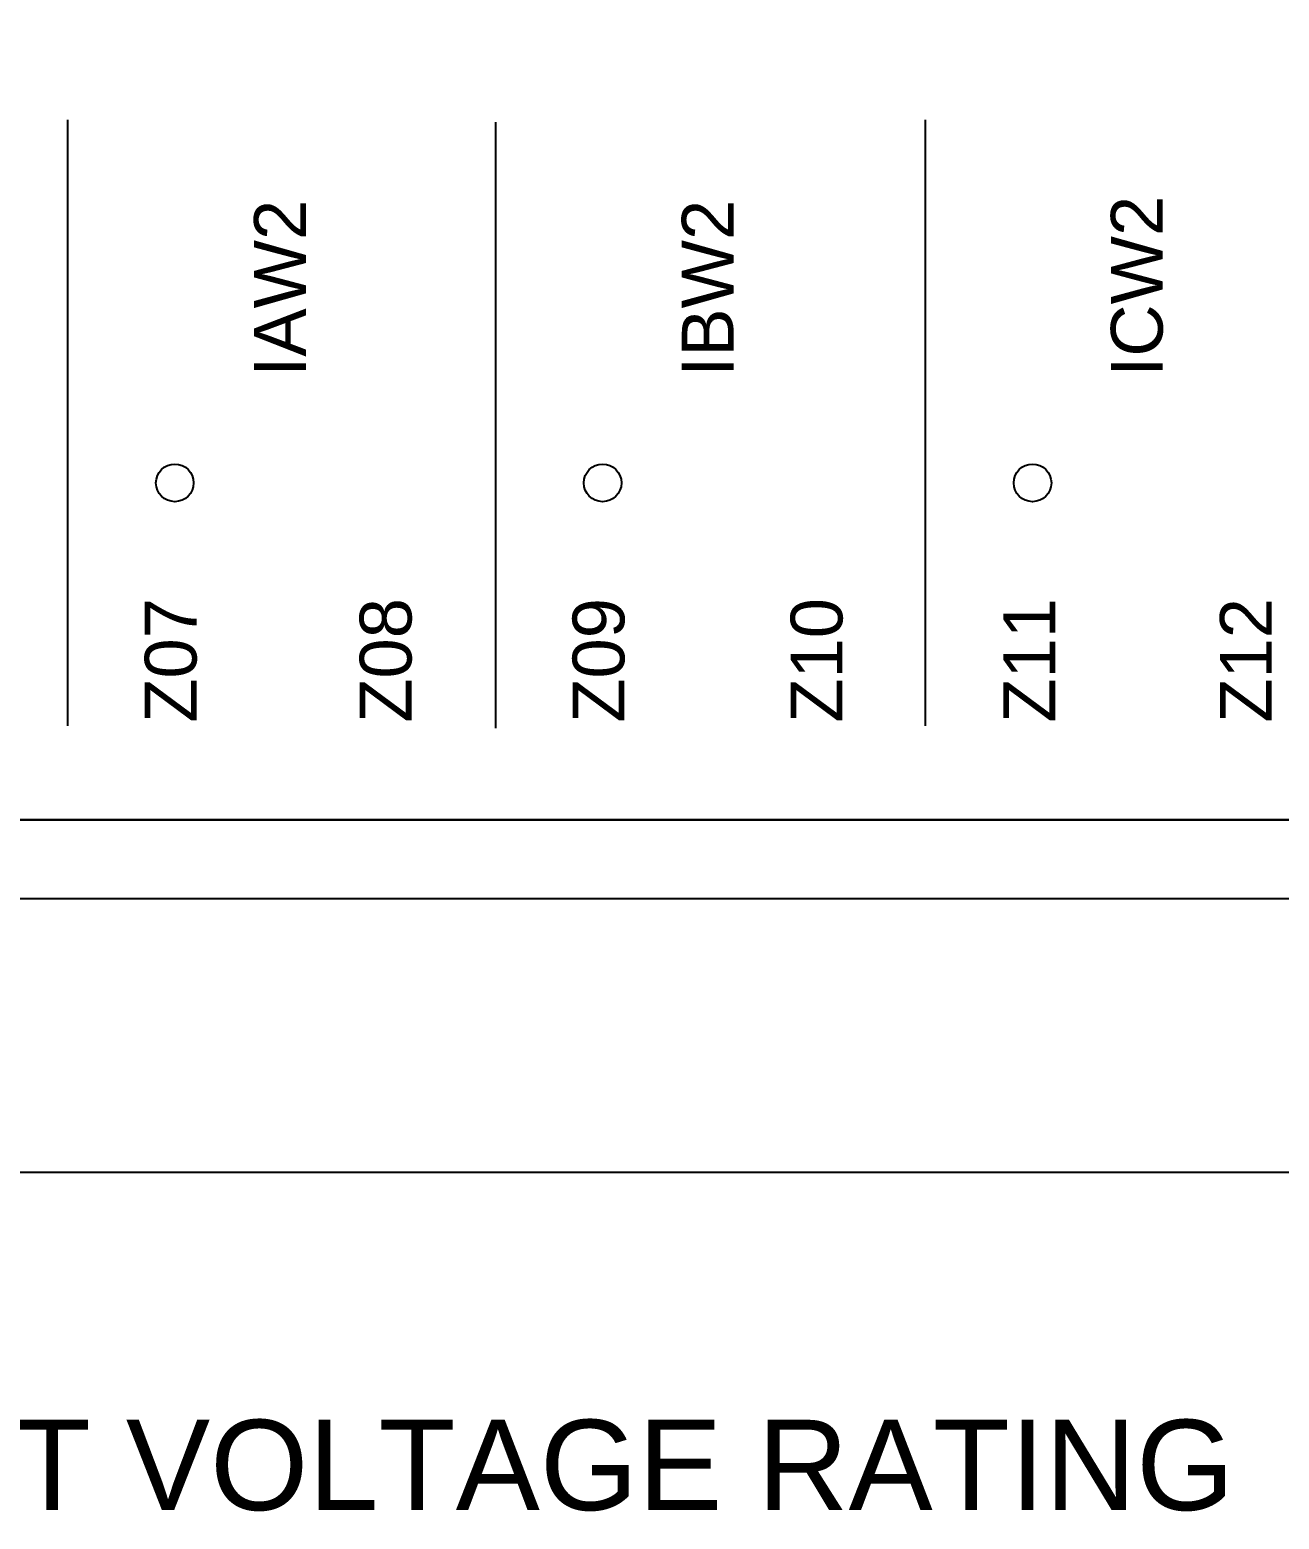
# Model space of a CAD drawing. Extents: x 0.5 to 23.7, y 0.2 to 17.2.
# Drawn here: x 11.441 to 13.1, y 1.407 to 3.385 of the extents above; entities that cross this region are included whole.
import ezdxf
from ezdxf.enums import TextEntityAlignment as Align

# ---------------------------------------------------------------- set-up
doc = ezdxf.new("R2010")
doc.units = 0
doc.header["$MEASUREMENT"] = 0
doc.layers.add('6_00____DWG', color=7, linetype='CONTINUOUS')
doc.styles.add('ARIAL', font='arial.ttf')

msp = doc.modelspace()

# ---------------------------------------------------------------- linework, layer by layer
at = {"layer": '6_00____DWG'}
for points in [[(14.368, 1.8669), (9.2287, 1.8669), (9.2287, 9.1503), (14.368, 9.1503)], [(13.2659, 8.5801), (13.2659, 2.4152), (13.2659, 2.4152), (13.2643, 2.3991), (13.2596, 2.384), (13.2523, 2.3705), (13.2425, 2.3586), (13.2307, 2.3488), (13.2171, 2.3415), (13.202, 2.3368), (13.1859, 2.3352), (9.476, 2.3352), (9.4598, 2.3368), (9.4448, 2.3415), (9.4312, 2.3488), (9.4194, 2.3586), (9.4096, 2.3705), (9.4023, 2.384), (9.3976, 2.3991), (9.396, 2.4152), (9.396, 8.5801)], [(11.4919, 2.4602), (11.4919, 3.2652)], [(12.6305, 2.4602), (12.6305, 3.2652)], [(12.0598, 2.457), (12.0598, 3.262)], [(9.2287, 2.231), (14.368, 2.231)]]:
    msp.add_lwpolyline(points, dxfattribs=at)
msp.add_lwpolyline([(13.1859, 8.6601), (9.476, 8.6601, 0.414213), (9.396, 8.5801), (9.396, 2.4152, 0.414212), (9.476, 2.3352), (13.1859, 2.3352, 0.414211), (13.2659, 2.4152), (13.2659, 8.5801, 0.414219)], format="xyb", close=True, dxfattribs=at)
for centre in [(11.6338, 2.7829), (12.2018, 2.7829), (12.7725, 2.7829)]:
    msp.add_circle(centre, 0.025, dxfattribs=at)

# ---------------------------------------------------------------- texts
at = {"layer": '6_00____DWG', "style": 'ARIAL'}
for s, p in [('IAW2', (11.8078, 2.9238)), ('IBW2', (12.3757, 2.9238)), ('ICW2', (12.9454, 2.9238)), ('Z07', (11.6627, 2.4643)), ('Z08', (11.9481, 2.4643)), ('Z09', (12.2307, 2.4643)), ('Z10', (12.5202, 2.4643)), ('Z11', (12.8026, 2.4643)), ('Z12', (13.0902, 2.4643))]:
    msp.add_text(s, height=0.06883, rotation=90, dxfattribs=at).set_placement(p)
msp.add_text('‡ SEE DOCUMENTATION FOR INPUT VOLTAGE RATING', height=0.12, dxfattribs=at).set_placement((10.8053, 1.4186), align=Align.CENTER)

doc.saveas('drawing.dxf')
